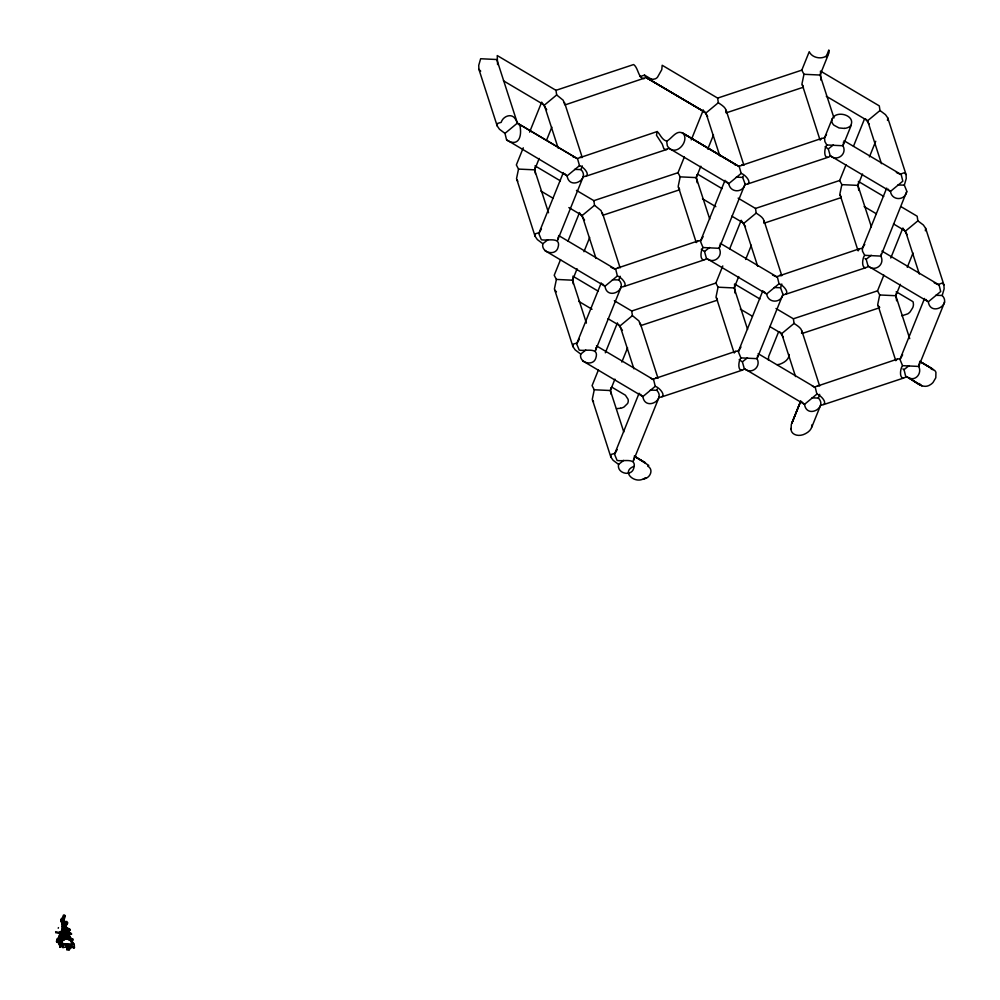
<?xml version="1.0" encoding="UTF-8"?>
<svg xmlns="http://www.w3.org/2000/svg" width="1000" height="1000" viewBox="0 0 1000 1000"><rect width="100%" height="100%" fill="white"/><g stroke="black" fill="none" stroke-linecap="round" stroke-linejoin="round"><path stroke-width="1.5" d="M62.938 945.588L62.575 945.625A6.713 2.25 -7.8 0 0 59.8 946.137L59.825 947.1M62.65 926.338L62.713 927.138M71.95 944.887L71.562 944.875A90.487 84.162 77.2 0 0 67.588 944.688L67.588 944.237M535.237 166.988L534.688 169.862L535.45 173.663M573.1 277.337L572.55 280.2L573.312 284M610.975 387.675L610.425 390.55L611.188 394.35M696.9 174.762L696.338 177.638L697.113 182.688M789.175 354.475C789.188 359.35 784.338 362.525 780.25 364.05A10.025 7.425 -18.9 0 1 777.188 364.675M858.55 182.537L858 185.413L858.775 190.463M896.425 292.887L895.875 295.763L896.637 300.812M70.9 945.487L70.85 946.4M63.975 928.25L64.062 927.55A4.85 2.062 89.9 0 1 64.65 925.925L64.887 925.512A97.537 65.65 10.3 0 0 66.312 922.875L67.737 923.025L66.037 925.925A1.762 1.175 31.1 0 0 66.162 927.387M66.975 945.75L66.963 945.875A4.625 3.575 -23.3 0 1 67.225 948.175M69.662 933.2A3.725 1.725 12.6 0 1 68.463 932.075A4.112 1.988 9.3 0 1 68.263 931.587L68.25 929.975M564.562 104.2L563.212 100.262L556.675 94.95L555.975 90.325L497.238 55.55L497.587 64.562M602.438 214.55L601.087 210.613L594.538 205.3L593.85 200.662L576.462 190.375M640.3 324.888L638.95 320.95L632.413 315.637L631.712 311.012L614.338 300.725M858.175 250.863L859.338 248.812L862.375 248.25L864.75 244.425M541.438 228.875L538.85 233.663L541.35 239.762C547.663 241.112 561.725 236.225 557.925 247.812C555.5 256.35 540.788 252.65 542.85 243.725L537.337 239.575L535.062 236.262L516.538 178.588L518.513 169.088L516.35 164.938L523.263 147.825M583.288 176.663C592.362 176.425 583.575 166.675 579.5 165.637L577.587 158.837L517.375 123.138L496.812 59.525L480.65 58.738L478.725 65.362L478.925 69.375L497.188 125.913L499.462 129.238L504.988 133.387L506.55 139.8L567.125 175.888C569.25 190.575 590.5 179.4 581 169.6L582.263 165.888M579.3 339.225L576.712 344L579.212 350.112C585.525 351.463 599.587 346.562 595.8 358.15C593.362 366.7 578.663 362.987 580.725 354.075L575.212 349.925L572.925 346.6L554.412 288.938L556.388 279.425L554.212 275.287L560.55 259.587M544.763 250.525L604.987 286.238C607.125 300.912 628.362 289.75 618.875 279.95L620.125 276.238M617.175 449.562L614.587 454.35L617.087 460.45C623.4 461.8 637.463 456.912 633.663 468.5C631.237 477.038 616.525 473.338 618.587 464.412L613.075 460.262L610.8 456.95L592.288 399.275L594.263 389.775L592.087 385.625L598.425 369.938M582.638 360.875L642.862 396.575C644.987 411.262 666.237 400.087 656.75 390.288L657.25 389.025M703.088 236.65L700.5 241.438L703 247.537C700.225 250.925 699.338 263.925 706.787 258.575C713.825 264.363 723.525 256.425 719.175 248.312L745.1 184L742.663 177.375L743.175 176.112M740.962 347L738.375 351.775L740.875 357.887C738.1 361.262 737.212 374.275 744.663 368.913C751.688 374.7 761.4 366.763 757.038 358.663L782.962 294.35L780.537 287.725L781.787 284.012M739.163 359.625L742.375 361.85L744.3 368.65L804.525 404.35C806.65 419.038 827.887 407.863 818.4 398.062L819.663 394.35M862.375 248.25L862.487 251.175L864.663 255.312C861.888 258.7 861 271.7 868.45 266.35C875.475 272.137 885.188 264.2 880.825 256.1L906.825 191.262L904.325 185.15L906.25 178.525L906.05 174.525L887.788 117.975L885.5 114.663L879.987 110.512L879.287 105.875L820.462 71.05L820.9 80.125M902.625 354.775L900.037 359.55L902.537 365.662C899.75 369.05 898.875 382.05 906.325 376.7C913.913 379.513 921.95 390.65 930.65 384.513A10.012 7.3 -47.3 0 0 933.05 382.45L935.8 377.775L935.925 372.4A10.025 6.863 -49.3 0 0 934.45 370.262L931.225 369.075M865.013 258.575L866.162 259.288L868.088 266.087L928.312 301.788C930.438 316.462 951.688 305.3 942.188 295.5L944.125 288.875L943.913 284.862L925.65 228.325L923.375 225L917.862 220.85L917.163 216.225L901.112 206.725M61.4 938.462L63.362 936.737M71.5 946.213L71.312 947.163A7.75 4.988 37.1 0 1 71.188 947.5A10.488 9.45 41.2 0 0 70.675 947.975L69.188 949.812L68.737 948.95A2.3 1.725 25.3 0 0 67.575 948.838M557.513 240.538L558.075 238.062A8.725 6.463 -18.9 0 0 558.025 237.275M595.388 350.887L595.95 348.413A8.725 6.463 -18.9 0 0 595.887 347.625M633.25 461.225L633.812 458.75A8.725 6.463 -18.9 0 0 633.763 457.962M719.475 247.488L719.737 245.85A8.725 6.463 -18.9 0 0 719.675 245.05M757.35 357.825L757.6 356.188A8.725 6.463 -18.9 0 0 757.55 355.4M881.137 255.263L881.4 253.625M921.888 385.887L908.713 377.825C915.837 381.5 922.237 373 918.7 366.438L919.262 363.963A8.725 6.463 -18.9 0 0 919.212 363.175M59.862 944.5L59.7 945.638L61.45 945.263M67.4 948.175L67.25 948.838M73.312 946.5L73.188 947.8M67.588 949.112L67.725 949.912A2.375 1.787 25.4 0 0 68.888 949.95L69.15 949.862M791.038 428.475A10.025 7.425 -18.9 0 0 803.075 434.725C807 433.263 811.375 430.45 811.988 425.962A8.738 6.463 -18.9 0 0 811.95 424.762M61.85 933.612L60.3 939.463A7.075 6.388 7.4 0 1 57.538 939.9M63.025 943.775L62.888 944.312M64.837 930.612L64.525 931.112A2.35 1.737 -18.9 0 0 64.875 931.975L66.438 931.375A2.338 1.737 -18.9 0 0 66.087 930.537L65.85 930.35A6.612 1.587 87 0 1 65.562 929.75M64.1 919.85L64.275 919.188A48.463 33.5 -30.1 0 1 65.312 916.275L64.575 915.025A15.175 4.062 -62 0 0 63.863 916.9M57.075 939.038L57.325 940.175L58.113 939.975M64.475 916.213C63.975 919.3 63.087 916.675 62.038 918.587M65.088 921.712L64 924.488A5 0.625 66.7 0 1 64.05 923.962M68.55 928.675L68.562 928.587A5.45 2.837 -41.7 0 0 69.625 929.038L69.7 929.788M66.438 946.7L66.95 946.05A12 9.463 37.9 0 1 69.375 946.55M57.275 942.412L58.163 940.113M61.137 937.85L62.213 934.625M63.075 946.025L63.238 945.337A4.05 2.938 39.9 0 0 63.388 944.737M844.375 128.412L844.938 128.338A10.025 6.725 8.1 0 0 848.475 127.287A10.025 6.825 9.2 0 0 850.612 125.688C856.562 115.2 835.013 109.175 831.912 119.787A9.787 6.963 5.5 0 0 833.875 125.162L839.025 127.95L844.287 128.412M62.1 929.825L62.387 928.938M497.188 125.913L497.488 123.45L501.2 122.35C502.837 116.388 511.562 112.662 515.262 118.925A12.2 11.162 79.4 0 1 515.825 119.625L517.362 123.125L577.225 158.562L657.225 131.55C659.875 133.625 661.762 139.9 666.637 141.163L667.337 145.8L668.925 148.225L728.775 183.663C730.238 193.088 743.213 193.1 745.1 184M701.287 249.288L704.513 251.513L706.425 258.312L766.65 294.012C768.112 303.425 781.087 303.45 782.962 294.35M906.762 191.775C904.875 200.875 891.9 200.863 890.438 191.438L830.212 155.738L828.3 148.938L825.075 146.713M62.6 933.5L62.962 932.525M61.1 932.55L61.65 931.112M61.575 931.325L62.325 926.9A2.75 2.125 1.8 0 1 62.375 926.513L62.362 926.475A2.15 1.613 38 0 1 62.6 926.012M60.912 931.338L58.925 936.475M58.8 938.213L58.9 937.962A18.15 5.238 -70 0 1 59.212 937.175L59.475 936.538M594.538 205.3L582.163 215.55L596.025 258.45M632.413 315.637L620.037 325.9L633.888 368.8M719.812 155.887L705.95 112.987L718.325 102.725L717.638 98.1L662.175 65.263L661.787 69.638L657.55 77.125A7.15 6.612 54.4 0 1 655.238 78.85C651.6 80.062 645.9 79.188 644.513 75.113L640.075 76.588M738.125 198.15L755.5 208.438L756.2 213.075L743.825 223.325L757.675 266.238M775.987 308.5L793.375 318.788L794.075 323.413L781.688 333.675L795.55 376.575M879.987 110.512L867.613 120.763L881.462 163.663M919.338 274.012L905.475 231.112L917.862 220.85M67.412 930.037L67.663 929.575A1.275 0.862 -32.4 0 1 69.45 929.025M800.512 401.6L791.9 423.137L800.812 400.9L791.338 424.375L791.038 429.062M529.587 132.125L541.675 102.163L546.712 109.712M518.513 169.088L534.612 169.838L539.2 158.45M546.663 139.938L551.838 127.137M538.913 233.137L563.362 172.537M557.825 239.713L583.438 176.225M568.038 241.038L579.55 212.512M586.413 323.1L572.55 280.2L577.075 268.788M583.962 251.713L589.7 237.475M576.788 343.475L601.237 282.887M595.688 350.05L621.312 286.575M605.325 352.812L617.425 322.85M696.25 242.587L678.2 186.375L680.175 176.863L678 172.712L684.338 157.025M691.25 139.9L703.337 109.938M594.263 389.775L610.35 390.525L614.938 379.137M621.838 362.05L627.575 347.825M680.175 176.863L696.263 177.613L700.863 166.225M707.75 149.137L713.5 134.913M614.65 453.825L639.1 393.225M700.575 240.912L725.025 180.312M633.562 460.4L659.175 396.912M734.112 352.925L716.075 296.712L718.05 287.2L715.875 283.062L722.788 265.938M729.688 248.825L741.213 220.287L745.512 226.863M820.037 140.013L801.988 83.8L803.962 74.287L801.8 70.15L809.237 51.712C812.275 58.562 823.763 60.125 828.413 54.1A10.025 6.9 12.6 0 0 828.812 50L826.188 56.85M803.962 74.287L820.05 75.037L828.037 55.237M718.05 287.2L734.137 287.95L738.725 276.562M745.625 259.488L751.363 245.25M738.438 351.25L762.9 290.663M832.262 118.7L824.513 137.9L824.9 141.588L826.8 144.975L842.962 145.75C847.463 154.113 837.125 161.938 830.212 155.738M826.8 144.975C824.013 148.363 823.138 161.363 830.575 156.012M851.2 125.325L842.962 145.75L843.525 143.275A8.725 6.463 -18.9 0 0 843.4 142.1M778.5 332.062L768.625 356.525L768.45 360.138M857.913 250.362L839.862 194.15L841.838 184.638L839.663 180.487L846 164.8M853.487 146.25L864.425 119.15M841.838 184.638L857.925 185.387L862.525 174M869.412 156.925L875.725 141.263M862.225 248.688L886.688 188.088M811.75 427.2L820.837 404.688M895.775 360.7L877.725 304.488L879.7 294.975L877.537 290.837L883.863 275.15M890.775 258.025L902.862 228.062L907.175 234.638M879.7 294.975L895.8 295.725L900.387 284.35M907.275 267.262L913.025 253.025M900.1 359.038L924.55 298.438M919.013 365.6L944.625 302.125M66.325 922.1L65.763 923.487L64.6 923.438M60.538 933.962L58.513 937.463A23.275 22.613 -89.3 0 1 58.2 938.125M63.525 915L62.213 918.238A2.612 1.613 5.1 0 0 62.787 919.237M70.938 939.575L69.45 938.988A2.825 1.875 -45.9 0 0 69.812 940.138L69.438 939.875M62.575 920.362L64.275 919.188M58.212 938.125L57.938 938.688M64.138 924.237L64.188 924.15A8.875 6.5 -18.4 0 0 63.55 921.912A7.662 5.288 23 0 1 64.1 924.062M63.238 931.938L63.275 931.862A2.525 2.512 -19.8 0 1 64.375 930.7L64.275 930.512M725.825 112.662C727.562 108.112 721.287 104.925 718.325 102.725M696.625 242.262L697.688 241.038L700.725 240.475M763.7 223.012C765.438 218.45 759.15 215.263 756.2 213.075M820.413 139.688L821.475 138.475L824.513 137.9L826.488 134.55M734.488 352.6L735.55 351.375L738.587 350.812M887.487 120.45L887.788 117.975M801.575 333.35C803.312 328.8 797.025 325.613 794.075 323.413M925.362 230.787L925.65 228.325M896.15 360.375L897.212 359.162L900.25 358.587M70.725 934.3L69.837 933.037M517.362 123.125L504.988 133.387M567.125 175.888L579.5 165.637M604.987 286.238L617.375 275.975L615.8 269.562L610.925 267.262M728.775 183.663L741.162 173.412L739.25 166.612L683.138 133.4C676.425 129.162 671.975 138.637 666.637 141.163M642.862 396.575L655.238 386.325L653.675 379.9L650.562 378.125M766.65 294.012L779.025 283.75L777.463 277.337L772.575 275.038M890.438 191.438L902.812 181.188L901.25 174.775L896.363 172.475M804.525 404.35L816.9 394.1L815.337 387.688L812.225 385.9M928.312 301.788L940.688 291.525L939.125 285.113L934.237 282.812M56.938 940.325L57.025 940.212A7.875 7.825 43.7 0 0 57.3 939.8A11.275 11.15 70 0 0 57.725 939.075M68.112 930.863L67.625 931.25L69.362 930.625A2.15 1.35 -31.6 0 0 69.625 929.287M69.8 933.2L69.225 932.55M62.737 927.862L62.775 928.5M63.05 937.312L63.188 937.138A4.8 2.537 -27.1 0 0 63.5 936.675M69.862 947.45L71.825 946.45M63.312 944.663L63.375 944.587A8.05 5.4 -18.6 0 1 66.15 944.775M69.2 930.812L68.525 930.462M63.575 925.062L62.838 925.763M68.513 932.788L69.062 932.225A2.425 1.262 24.4 0 1 67.812 931.712L67.812 931.725M657.225 131.55L656.462 135.213L662.275 144.125L663.85 148.713L666.075 149.613L668.925 148.225M69.225 933.775L68.562 934.35M63.338 924.9L63.125 925.1A2.413 2.037 -64.9 0 0 62.675 926.038A4.275 0.637 -86.1 0 1 62.8 927.212M56.837 940.512L57 940.375A3.837 2.387 61.9 0 1 57.287 940.188L58.062 941.263A12.8 8.025 -43.2 0 1 58.537 942.188M68.5 934.388L67.95 934.837A180.212 135.25 -11.5 0 1 65.075 937.175L63.525 938.363M68.188 934.65L68.8 935.675M547.938 239.713L542.85 243.725M833.388 144.925L828.3 148.938M709.6 247.488L704.513 251.513M585.812 350.062L580.725 354.075M871.263 255.263L866.162 259.288M747.463 357.837L742.375 361.85M623.675 460.4L618.587 464.412M909.125 365.613L904.038 369.625L905.6 376.037L920.913 385.275A9.762 6.925 -42.2 0 1 919.513 383.537M60.3 941.162A5.062 5.025 -24.5 0 0 61.812 940.863L65.338 938.112A90.487 4.662 -40.4 0 1 68.388 935.625L68.863 935.263M744.95 184.45C754.013 184.2 745.225 174.45 741.162 173.412M621.163 287.013C630.225 286.775 621.438 277.025 617.375 275.975M782.812 294.788C791.888 294.55 783.1 284.8 779.025 283.75M659.025 397.35C668.1 397.113 659.312 387.362 655.238 386.325M820.688 405.138C829.762 404.888 820.975 395.138 816.9 394.1M71.588 940.85L70.213 940.238M556.675 94.95L544.3 105.213L558.15 148.112M64.8 930.462L65.438 930.25M65.163 934.038L66.2 933.288A2.425 2.362 12.6 0 0 68.012 931.725L68 931.213A3.938 3.4 -57.4 0 1 68.012 930.837M61.037 938.525L61.788 938.037M646.1 77.55L564.963 104.938M68.787 930.275L68.65 930.375A5.35 4.125 61 0 0 68.213 930.6A5.138 1.1 38.2 0 0 68.075 930.2M738.875 166.337L821.475 138.475M615.087 268.913L697.688 241.038M900.537 174.112L904.262 172.75L906.05 174.525M776.75 276.688L859.338 248.812M652.962 379.25L735.55 351.375M938.4 284.462L942.138 283.087L943.913 284.862M814.613 387.025L897.212 359.162M62.1 942.688L62.013 942.525A10.263 6.612 -40.8 0 1 61.612 941.4L64.475 939.663M58.863 941.475L58.012 942.013M633.837 466.413C620.737 471.438 634.175 483.862 643.35 478.925M65.5 932.275L66.575 932.425M60.712 942.625L61.688 941.45A1.675 1.225 -4.6 0 0 61.288 941.125M644.625 478.6L646.25 477.75L643.438 478.9A9.975 7.375 -3.3 0 0 643.962 478.8C650.175 478.25 654.087 469.35 647.625 466.087M64.575 928.062L66 927.537M65.45 937.375L68.65 936.112A5.9 2.4 37.5 0 1 68.15 935.512M65.575 931.3L66.55 930.763M555.975 90.325L633.638 64.538C638.462 67.938 638.237 78.6 644.225 78.662M717.638 98.1L801.8 70.15M726.637 112.713L803.438 87.2M586.325 176.1L667.062 149.35M593.85 200.662L678 172.712M602.837 215.275L679.638 189.775M747.987 183.875L827.738 157.4M755.5 208.438L839.663 180.487M764.5 223.05L841.3 197.55M624.2 286.45L703.95 259.962M631.712 311.012L715.875 283.062M640.713 325.625L717.513 300.113M785.85 294.225L865.612 267.738M793.375 318.788L877.537 290.837M802.375 333.4L879.175 307.887M662.062 396.788L741.825 370.3M823.725 404.562L903.475 378.088M61.413 943.787A7.788 5.75 10.4 0 1 63.05 943.575L63.7 943.775M64.438 930.512L65.113 932.163A103.3 67.775 -2.4 0 1 65.537 933.4M61.788 945.163L61.85 945.15A6.15 1.388 -18.3 0 0 63.05 944.825M62.512 921.587L62.25 921.663A2.65 1.4 -84.7 0 0 62.038 922.55M620.612 408.225L620.925 408.162A10.025 7.412 -3.3 0 0 624.038 406.987L627.612 403.475A10.025 7.338 -4.3 0 0 628 399.175L625.4 395.2L612.087 387.312M620.513 408.25L616.525 408.663M67.038 947.1L67.162 947.075A5.162 3.45 -36.7 0 1 67.237 949.15M62.013 940.788L61.938 940.8A5.438 3.725 9.1 0 0 61.588 942.262L61.588 942.412A5.263 3.538 -17.8 0 0 61.938 943.438L62.025 943.562M71.938 938.7L72.525 938.875A2.338 1.638 -36.9 0 1 73.15 939.525L70.975 938.675M901.838 315.812L907.825 313.837A10.012 7.3 -47.3 0 0 910.212 311.762L912.788 307.613A10.025 6.938 -48.5 0 0 913.45 304.387L913.162 301.938L912.113 301.15L896.2 291.737M58.475 942.225L58.65 942.788A42.263 28.388 -17.8 0 0 59.1 944.1L60.362 943.9A8.863 6.562 -25.5 0 0 61.062 943.725A2.212 1.625 -25.4 0 0 61.812 943.5M60.113 938.438L60.338 939.412M59.5 942.4L58.65 942.788M60.3 941.2L58.062 941.263M65.3 924.975A6.125 4.75 -12.7 0 1 65.65 925.575L65.862 926.15M58.55 942.475L57.5 942.475M539.062 232.7L535.35 233.787L535.062 236.262M576.938 343.038L573.225 344.137L572.925 346.6M614.8 453.387L611.087 454.475L610.8 456.95M65.075 944.712L63.637 944.712M65.713 944.7L67.588 944.688M71.638 944.025L71.15 944.013A178.912 104.312 -13.1 0 0 67.362 943.838L63.925 943.713A8.575 7.963 55.9 0 1 63.05 943.65M57.387 938.988L57.538 938.95A5.688 5.05 4.3 0 0 59.85 938.587M68.85 939.388L68.7 939.2A1.4 1.388 0 0 0 70.2 938.538L70.5 938.913M580.062 157.175L581.7 157.5M741.725 164.95L743.363 165.275M617.938 267.525L618.812 267.538M779.587 275.3L781.225 275.625M655.8 377.863L657.438 378.188M817.463 385.637L818.35 385.65M556.388 279.425L572.55 280.2M581 169.6L574.587 169.4M742.663 177.375L736.25 177.188M904.325 185.15L897.913 184.963M703 247.537L719.175 248.312M864.663 255.312L880.825 256.1M618.875 279.95L612.463 279.75M780.537 287.725L774.112 287.525M942.188 295.5L935.775 295.3M740.875 357.887L757.038 358.663M902.537 365.662L918.7 366.438M656.75 390.288L650.325 390.087M818.4 398.062L811.988 397.875M58.438 939.737L58.487 939.775A6.412 2.4 64.8 0 0 57.4 938.988M70.15 947.475L70.338 947.487A10.088 5.775 23.7 0 0 71.188 947.487L71.325 947.65M64.912 932.875L65.1 932.887A2.45 1.613 -21.3 0 0 65.388 933.312L65.875 933.275A7.925 6.825 83.7 0 0 66.2 933.275L66.55 933.962A10.088 6.55 -65.9 0 1 65.9 934.587M65.338 933.238L65.388 933.238A7.812 5.9 -1 0 1 65.05 932.387M63.75 924.663A1.625 1.562 9.6 0 1 64.425 924.538L64.638 924.575M73.4 948.012L73.438 948.025A2.55 1.663 -68.1 0 0 74.325 947.575M61.513 942.288L61.638 942.312A1.6 1.238 -44.6 0 1 61.988 942.4M65.037 933.775L65.75 933.875A7.763 2.775 53.2 0 0 65.75 933.45M64.8 933.737L63.812 933.525M69.388 946.363L70.812 946.725M66.037 945.763L66.312 945.825A4.55 3.35 -25.1 0 1 66.963 946.038M734.712 164.688L736.488 165.212L682.225 132.812M573.05 156.912L574.825 157.438M63.513 933.438L62.625 933.125M73.587 947.387L74.35 947.65M820.05 75.037L833.988 117.975M857.925 185.387L871.375 226.838M696.263 177.613L709.725 219.062M895.8 295.725L909.725 338.663M534.612 169.838L548.538 212.763M734.137 287.95L747.588 329.4M610.35 390.525L623.8 431.975M69.45 929.025L67.375 928.175A3.713 2.775 77.7 0 1 66.438 927.3M66.3 930.8A14.725 9.525 -83.8 0 1 66.737 931L68.438 931.675M480.712 71.15L478.925 69.375M879.762 307.387L877.987 305.613M556.45 291.837L554.663 290.062M59.175 932.938L59.825 933.225A9.387 2.737 16.1 0 1 62.15 934.475L62.562 934.762M60.55 934.538L59.812 933.925L61.913 934.7M62.613 932.5L63.475 932.837A11.825 10.225 -78.2 0 0 65.312 933.375L65.325 933.5M669.45 148.525C678.062 155.15 689.275 140.375 683.138 133.4L739.25 166.612M59.05 932.15L59.612 932.425A1.975 1.338 -44.6 0 1 61.212 931.612M67.15 932.4L66.775 932.175A6.612 1.45 83.8 0 1 66.662 931.862M68.625 932.85L69.05 933.1A48.463 30.95 -29.4 0 0 71.475 934.225M646.612 77.838L704.587 111.95L707.65 116.525M826.287 96.225L867.638 120.7M844.062 140.738L900.9 174.387M858.337 181.388L883.737 196.425M644.513 75.113L652.537 79.862M705.975 112.925L647.288 78.175L704.587 111.95L703.825 111M864.137 206.562L876.15 213.663M893.5 223.938L905.5 231.05M881.925 251.075L938.775 284.725M698.012 174.412L722.075 188.65M503.45 80.8L542.925 104.175M702.487 198.787L715.825 206.688M731.838 216.163L743.85 223.263M720.263 243.3L777.113 276.95M933.4 369.475L919.65 361.337L932.237 368.812L920.375 361.725M535.013 165.837L560.413 180.875M735.875 284.75L759.95 299M540.825 191.012L552.837 198.113M568.85 207.587L582.188 215.487M740.35 309.125L752.362 316.238M769.712 326.5L781.712 333.612M558.612 235.525L615.45 269.175M758.138 353.65L814.987 387.3M572.888 276.188L598.288 291.225M578.7 301.35L592.038 309.25M608.05 318.725L620.062 325.838M596.475 345.863L653.325 379.525M634.938 456.525L645.512 462.85L634.212 456.138L648.787 465.412M902.875 368.925L904.038 369.625M506.9 140.188C518.05 146.938 521.7 137.2 520.275 127.775A8.188 6.037 -10.2 0 0 519.763 125.5L518.112 123.625M62.587 934.163L62.088 933.825A2 1.087 -52.1 0 1 63.087 932.925M68.15 931.475L68.213 931.513A2.05 1.45 -51.2 0 1 68.95 932.837M70.2 937.337L70.9 937.938A3.337 1.963 -49.9 0 1 71.025 938.5M66.8 934.188L67.638 934.975M67.275 938.938L67.3 938.962A3.975 1.512 20.4 0 0 66.588 938.9M64.037 937.1L64.5 937.537A4.7 1.45 58.9 0 0 65.237 938.037M62.95 928.3L62.85 928.188A2.1 1.062 -85.8 0 0 62.6 928.55M803.275 86.388L802.237 84.925M841.137 196.737L840.113 195.263M679.488 188.962L678.45 187.488M717.35 299.3L716.325 297.838M517.825 181.188L516.8 179.713M593.562 401.875L592.537 400.4M889.7 190.963L888.538 189.788A8.725 6.463 -18.9 0 1 888.125 189.112M927.575 301.3L926.413 300.138A8.725 6.463 -18.9 0 1 926 299.462M728.05 183.175L726.888 182.013A8.725 6.463 -18.9 0 1 726.462 181.337M765.913 293.525L764.75 292.35A8.725 6.463 -18.9 0 1 764.338 291.688M803.787 403.862L802.625 402.7A8.725 6.463 -18.9 0 1 802.2 402.025M566.388 175.4L565.225 174.237A8.725 6.463 -18.9 0 1 564.812 173.562M604.263 285.75L603.088 284.575A8.725 6.463 -18.9 0 1 602.675 283.913M642.125 396.087L640.962 394.925A8.725 6.463 -18.9 0 1 640.55 394.25M67.562 931.188L67.5 931.112A2.15 1.4 -37.7 0 1 67.45 930.025M865.487 118.775L869.312 124.3M779.575 331.688L783.388 337.212M580.037 213.575L584.575 220.062M617.913 323.913L622.45 330.4M64.062 918.213L64.05 918.188A2.387 1.625 2.2 0 1 64.325 918.787M63.5 938.85L63.762 939.613M66.312 930.525L66.938 932.55A3.987 1.512 49.6 0 1 65.575 931.712M73.863 943.538L74.15 944.45M64.538 930.713L64.562 930.763A15.175 9.613 6.5 0 1 65.2 932.625L65.275 932.987M72.688 942.7L72.7 942.725A6.362 5.663 -79.1 0 0 72.263 941.888M65.4 937.7L65.375 938.125A5.663 1.05 51.3 0 0 64.2 937.1M66.263 927.125L65.987 926.45M62.375 924.963L61.875 923.662M69.725 937.288L69.262 936.263A5.938 4.2 -31.8 0 0 68.863 935.65A5.863 2.5 47.5 0 1 68.675 935.175M61.438 921.675L61.238 921.1M64.8 932.225L64.588 931.587A3.075 1.575 -47 0 1 64.463 931.263M59.1 944.1L59.35 944.788A14.325 9.15 -45.5 0 1 59.5 945.325L59.575 945.588M65.075 932.3L64.837 931.6M61.288 921.25L60.85 920.337M62.362 924.425L62.275 924.837A3.088 2.112 -60.2 0 0 62.525 925.212L62.587 925.675M61.825 923.425L61.762 922.625L62.3 924.137M801.862 330.887L819.663 385.988M763.988 220.55L781.787 275.637M726.125 110.2L743.913 165.3M640.2 323.113L658 378.212M602.337 212.775L620.125 267.863M564.462 102.425L582.263 157.525M65.8 930.2L65.85 930.35A41.062 10.662 88.3 0 0 66.487 932.212M62.175 923.737L62.2 923.8A6.388 1.013 81.7 0 1 61.85 922.625A3.9 0.925 68.5 0 0 61.6 921.9A5.162 2.825 -55.3 0 0 61.65 922.188M62.387 924.463L62.538 925.15M66.3 931.45L66.375 931.75A32.475 21.8 -22.4 0 0 67.013 933.612M64.175 930.238L63.975 928.763M734.538 283.962L734.987 293.025M61.55 922.25L61.737 922.55A2.025 1.425 -13.7 0 0 61.775 923.15L61.8 923.312M60.912 919.85L60.963 920.113A2.688 1.8 9.9 0 1 60.8 919.825M62.775 936.188L63.362 935.562A4.625 2.263 -2.6 0 0 61.975 934.513M61.013 938.5A5.062 3.287 -74.8 0 1 61.2 937.875M58.288 939.8A3.413 1.075 -70 0 1 58.5 939.075M56.4 941.562A3.237 1.625 -66.5 0 1 57.013 939.938M56.7 940.713A2.7 2.35 17.7 0 1 58.487 940M61.975 939.325A7.55 2.65 -59.8 0 1 61.562 939.587M57.688 942.1A4.675 0.8 -24.4 0 1 57.237 942.375M63.35 940.263A1.9 1.325 55.7 0 1 62.475 940.05M62.512 938.188A2.013 1.4 47.7 0 0 61.8 938.062A6.375 3.875 -21.8 0 0 62.462 937.6M66.675 932.4A2.05 1.525 -18.9 0 1 67.038 933.512M60.712 942.45A15.562 11.037 -11.8 0 1 59.312 942.562M71.65 941.075A1.988 1.275 -31.8 0 1 70.75 940.612M71.912 941.438A4.562 4.138 -71.9 0 0 71.625 941.112A8.125 7.475 -59.8 0 0 69.737 939.75L69.6 939.675A5.8 5.337 -57 0 0 69.062 939.438M70.625 940.275A1.713 1.113 -38 0 1 70.612 939.987M73.037 943.263A3.663 2.55 28.2 0 0 72.838 944.038A4.462 3.1 26.6 0 0 72.875 944.525M70.525 941.488A9.988 6.037 27.2 0 1 72.15 943.112M73.112 942.962A4.175 3.337 88.9 0 1 73.35 943.662M73.288 943.688A4.688 3.162 83.5 0 1 73.412 944.362M66.487 936.988A2.462 0.875 26.8 0 1 65.725 936.538M66.85 938.413A3.287 0.838 78.7 0 1 66.425 936.975M71.15 938.55A9.012 6.2 57.6 0 1 68.388 936.55M68.438 936.325A5.025 3.362 -12.4 0 1 70.138 937.962M67.663 933.112A9.287 0.75 70.4 0 1 67.812 933.375M69.388 938.7A14.675 5.737 29.3 0 1 69.675 938.925M67.625 936.625A7.562 2.288 31.4 0 1 70.537 938.737M70.738 939.712A1.262 0.825 -38.7 0 1 71.425 939M64.438 939.613A19.45 10.537 38.5 0 1 65.325 939.2M65.1 939.013A7.662 4.112 37.1 0 1 66.388 938.525M67.125 939A2.938 2.163 -41.7 0 1 66.4 938.25M66.112 937.75A15.537 3.05 -18.2 0 1 66.612 937.475M70.4 938.65A4.138 1.037 17.9 0 1 69.588 938.075M67.775 939.375A3.088 0.675 2.2 0 1 67.025 939.25M72.912 940.512A1.388 0.95 -32.2 0 1 72.15 941.038M67.275 945.588A5.812 1.275 88.1 0 1 67.412 944.625M70.975 946.25A7.375 2.3 -74.3 0 1 70.95 946.587M71.137 945.263A5.012 1.288 81.8 0 1 71.2 944.438M66.4 934.425A5.412 0.737 81.1 0 1 66.6 935.188M64.237 931.125A5.213 1.988 66.7 0 1 64.475 932.05M65.838 928.55A8.875 6.625 -27.2 0 0 65.462 927.875A5.55 3.413 -60.6 0 1 66.363 928.4M62.85 944.95A5.438 3.475 -5 0 1 61.737 943.612M63.038 943.612A4.913 3.225 -24.5 0 1 62.138 942.775M70.588 932.712A15.175 10.225 -82 0 1 68.362 931.625M71.375 933.487A2.6 1.675 -76.7 0 1 71.575 934.038M67.912 931.1A2.8 1.062 65.9 0 1 67.337 930.325M67.35 930.45A7.812 6.1 -27.6 0 1 68.075 932.4M67.125 931.2A6.425 3.812 -1.5 0 1 67.862 932.475M64.963 931.5A13.925 10.15 11.8 0 1 64.713 930.688M65.412 930.738A3.725 1.9 49 0 1 64.987 930.3M68.725 939.725A5.463 0.787 23.6 0 1 69.013 939.8M68.062 939.225A2.925 0.912 43.8 0 1 68.713 939.5M68.7 939.275A8.213 2.938 47.6 0 1 69.388 939.7M68.425 934.963A6.9 4.75 -47.7 0 1 68.713 935.738M70.15 937.075A3.938 2 67 0 1 69.125 935.913M65.113 933.263A3.875 1.587 62.8 0 1 65.163 933.612M62.312 944.513A3.025 0.95 -86.7 0 1 62.862 943.75M59.837 947.113A7.95 2.35 -7.4 0 1 62.8 946.538M62.638 947.613A7.262 2.475 -7.8 0 1 63.987 947.525M66.688 949.887A11.825 4.375 -37.3 0 1 67.838 947.987M69.55 947.013A15.838 7.625 19.9 0 1 67.062 946.65M71.137 947.35A3.275 2.775 -29.1 0 1 73.662 947.262M67.663 944.825A3.6 0.875 87.5 0 1 67.525 945.725M67.4 945.312A7 1.225 -88.7 0 1 67.3 945.938M71.45 945.025A5.838 1.938 77.7 0 1 71.388 946.025M73.4 943.225A1.625 1.525 52.3 0 1 71.975 943.975M74.375 945.5A5.2 1.013 80.3 0 1 74.362 946.312M74.513 947.613A16.863 10.475 -22.4 0 1 74.488 946.963M74.062 944.425A3.638 2.138 -11.7 0 1 72.15 944.562M64.638 947.125A6.837 4.5 -16.8 0 1 66.537 947.362M65.95 928.888A8.263 3.162 -3 0 1 67.675 929.575M67.775 929.9A7.013 2.05 9.4 0 1 68.213 930.288M68.175 932.1A9.613 5.938 -42.7 0 1 69.987 932.875M62.987 929.837A13.462 4.3 -66.4 0 1 62.663 930.85M62.8 929.025A9.925 1.638 -68.6 0 1 62.6 929.625M62.462 925.575A4.963 2.1 63.3 0 1 62.488 925.9M62.025 926.875A14.912 8.775 -68 0 1 62.213 926.225M65.338 928.925A9.012 1.975 33.5 0 1 66.487 928.725M66.675 929.762A1.475 1.475 0 0 1 65.088 930.6L65.037 930.662A2.725 2.725 0 0 0 64.388 930.713L64.312 930.65A2.175 1.225 -84.4 0 1 63.362 930.65M66.55 927.463A5.075 3.275 -20 0 1 66.225 929.638M65.963 931.263A5.9 2.988 35.3 0 1 66.312 929.562M64.862 930.725A7.5 4.55 70.4 0 1 66.25 931.137M63.375 928.337A3.013 1.863 8.6 0 1 62.763 927.3M64.013 928.375A1.85 1.475 -11 0 1 63.575 928.213M62.062 930.738A5.375 4.363 -87.7 0 1 63.412 928.037M61.85 932.387A19.488 10.525 -74.1 0 1 62.337 930.837M65.312 928.612A6.425 2.712 -5.1 0 1 66.112 928.812M66.425 927.087A6.338 1.65 83.7 0 1 66.312 926.825M64.15 928.238A3.575 3.212 43.7 0 1 64.513 927.975M63.388 936.062A12 4.35 -51.3 0 1 65.062 934.638M63.95 935.713A7.237 6.35 2.8 0 1 60.825 939.438M67.138 934.625A8.088 1.85 58.9 0 1 67.575 935.1M66.638 933.9A11.5 4.387 73.5 0 1 66.85 934.087M63.487 924.638A6.2 1.125 86.2 0 1 63.35 924.062M65.338 927.825A7.3 5.25 -7.3 0 1 65.65 928.25M61.425 940.525A3.625 0.912 21.8 0 1 61.712 940.75M61.475 940.638A4.85 3.35 -22 0 1 61.638 939.675M59.462 939.737A9.05 4.65 3.7 0 0 61.712 939.7A1.512 1.013 24.9 0 1 62.125 939.912M62.675 939.95A12.962 4.037 -44 0 1 61.175 940.925M64.7 925.25A2.788 1.963 18.2 0 1 64.438 924.75M64.425 924.55A2.475 1.775 15.4 0 1 64.338 923.95M65.338 921.6A14.3 3.337 -87.6 0 1 65.175 922.2M65.412 921.988A3.6 2.075 15.7 0 1 65.175 921.312M66.162 922.925A3 1.6 21.6 0 1 65.462 922.125M66.712 924.163A28.7 6.212 -80.8 0 1 66.275 925.062M66.662 921.35A3.5 2.013 29.7 0 1 67.525 922.663M66.325 924.412A2.825 2.212 11.7 0 1 66.263 925.225M63.412 919.613A8.1 5.575 0.6 0 1 64.138 921.513M64.188 921.812A2.475 1.2 76.7 0 1 64.05 920.638M64.875 924.375A5.863 2.425 -84.2 0 1 64.212 921.737M58.225 928.238A31.55 1.613 -63 0 1 58.475 927.613M65.05 916.2A3.262 0.9 27 0 1 64.362 915.65M61.875 922.5A7.812 5.35 -41.6 0 1 61.513 921.625M61.013 920.975A13.925 9.412 -41.1 0 1 60.763 920.212M62.275 922.2A6.875 1.113 -72.1 0 1 62.562 921.462M61.363 919.2A3.725 1.25 -67.1 0 1 60.963 919.45A1.388 1.363 -11.5 0 1 62.45 918.612M62.138 918.825A3.987 1.787 85 0 1 61.513 919.55M63.837 924.275A8.425 4.812 72.1 0 1 63.475 924.887M62.587 924.95A4.988 0.812 -81.3 0 1 62.7 925.188M61.312 921.888A3.362 1.462 33.6 0 1 61.125 921.425M60.412 938.337A2.8 1.388 67.3 0 1 60.712 938.45M61.513 937.85A7.375 5.225 -15 0 1 59.913 938.825M61.075 940.312A3.05 1.025 53.6 0 1 60.562 939.938M55.6 931.675A5.5 2.788 11.6 0 1 58.463 932.55M55.637 932.712A6.112 3.538 5.8 0 1 58.725 933.375M59.3 932.412A10.875 1.775 23 0 1 61.65 933.7M62.413 935.075A5.162 3.175 -17 0 1 63.725 936.55M65.312 934.613A15.838 10.875 -68.4 0 1 63.463 936.225M64.125 936.688A7.738 3.912 72.9 0 1 63.7 936.175M62.812 934.112A2.05 1.113 -52.2 0 1 62.312 934.425M63.513 933.45A2.013 1.087 -52.2 0 1 62.938 934.013M65.325 934.412A10.637 2.325 0.8 0 1 64.388 934.262M68.675 932.75A3.275 1.638 -21.8 0 1 66.588 934.087M62.488 933.3A5.825 4.487 -31.6 0 1 61.363 932.412A1.562 1.037 -44.8 0 1 61.1 932.663A2.438 1.613 -44.8 0 1 60.15 933.15M62.812 932.25A6.662 4.825 -14.3 0 1 61.388 931.45M66.725 933.975A7.75 2.975 22.7 0 1 66.975 934.188M68.425 935.788A5.838 0.825 51.8 0 1 67.85 935.312M69 935.337A3.525 2.188 -16.4 0 1 70.688 934.463M70.438 933.9A4.037 0.65 58.7 0 1 69.9 933.25M57.512 941.363A3.05 1.737 -81.7 0 1 56.938 941.5M67.912 930.25A14.025 5.337 -61.7 0 1 67.975 929.875M68.487 929.388A5.038 1.013 -70.2 0 1 68.7 928.525M69.175 930.575A7.562 4.763 10.3 0 1 70.1 930.188"/></g></svg>
